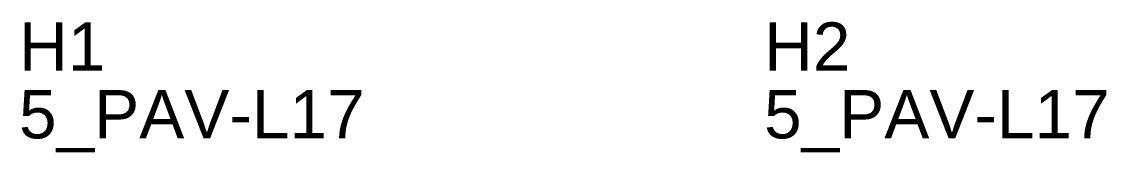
# Model space of a CAD drawing. Header units: metres. Extents: x 222 to 396, y -839 to 3114.
# Drawn here: x 283.5 to 395.6, y 3100.1 to 3113.6 of the extents above; entities that cross this region are included whole.
import ezdxf

# ---------------------------------------------------------------- set-up
doc = ezdxf.new("R2010")
doc.units = ezdxf.units.M
doc.layers.add('3', color=3, linetype='CONTINUOUS')
doc.layers.add('AUX00', color=7, linetype='CONTINUOUS')
doc.styles.add('STR_STANDARD', font='arial.ttf')

msp = doc.modelspace()

# ---------------------------------------------------------------- texts
at = {"layer": '3', "style": 'STR_STANDARD'}
for s, p in [('H1', (283.2, 3108.5)), ('H1', (283.2, 3108.5)), ('H2', (360.2, 3108.5)), ('H2', (360.2, 3108.5))]:
    msp.add_text(s, height=5, dxfattribs=at).set_placement(p)
at = {"layer": 'AUX00', "style": 'STR_STANDARD'}
for p in [(283.2, 3101.5), (283.2, 3101.5), (360.2, 3101.5), (360.2, 3101.5)]:
    msp.add_text('5_PAV-L17', height=5, dxfattribs=at).set_placement(p)

doc.saveas('drawing.dxf')
